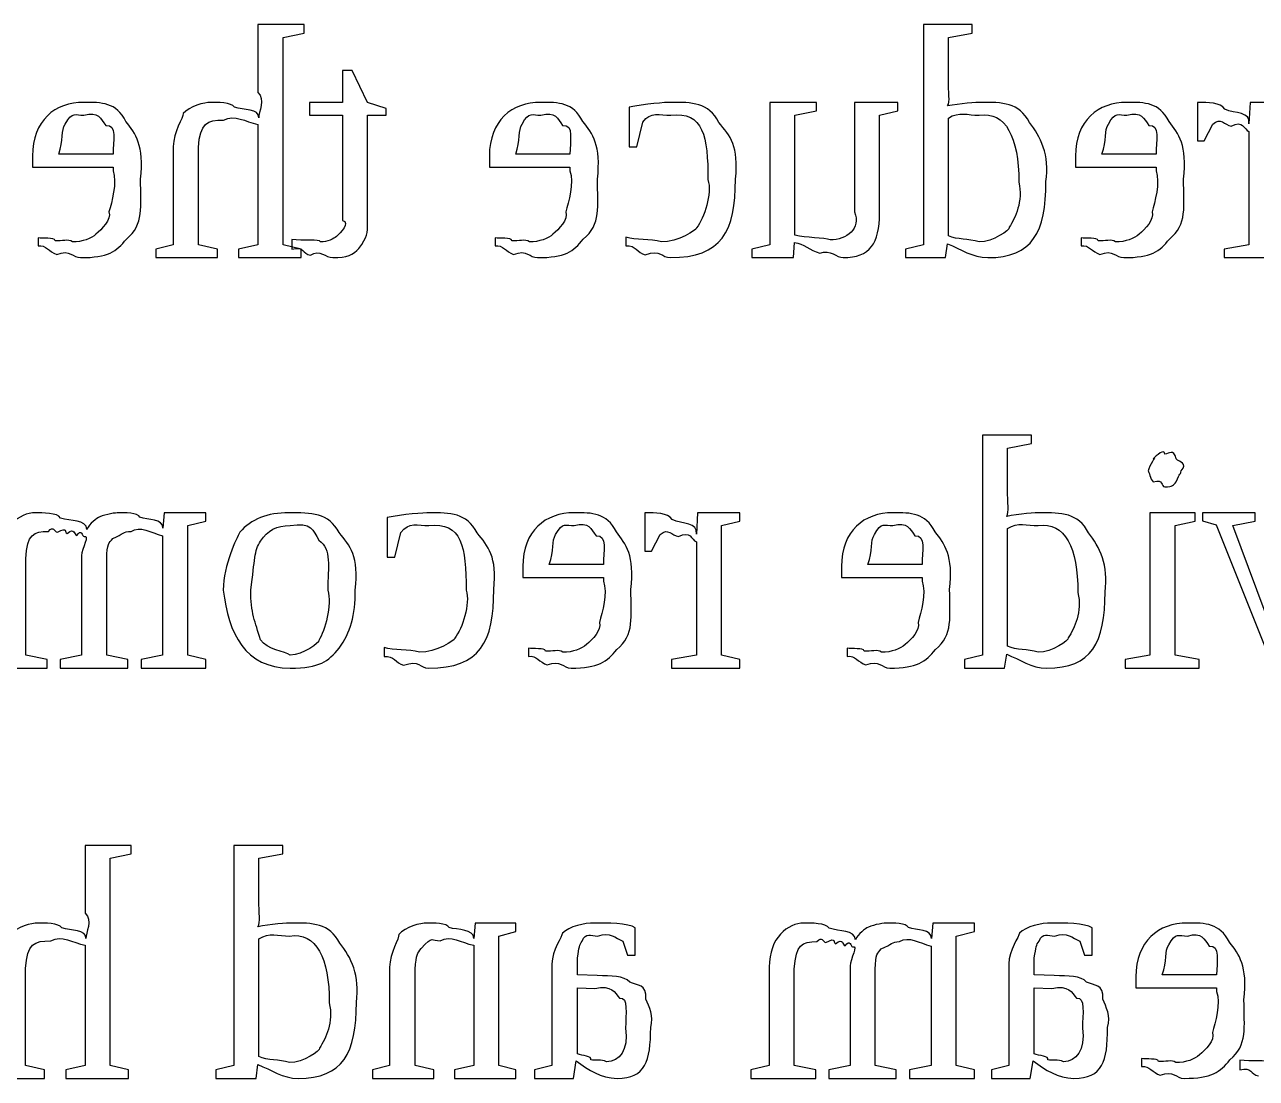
# Model space of a CAD drawing. Header units: millimetres. Extents: x 21 to 196, y 128 to 259.
# Drawn here: x 151.74 to 168.51, y 194.59 to 208.95 of the extents above; entities that cross this region are included whole.
import ezdxf

# ---------------------------------------------------------------- set-up
doc = ezdxf.new("R2010")
doc.units = ezdxf.units.MM
doc.layers.get('0').update_dxf_attribs({"linetype": 'CONTINUOUS'})

msp = doc.modelspace()

# ---------------------------------------------------------------- linework, layer by layer
at = {"color": 0}
for p, q in [((155.543, 208.951), (154.915, 208.951)), ((154.915, 208.951), (154.915, 208.025)), ((155.257, 208.774), (155.543, 208.835)), ((155.543, 208.835), (155.543, 208.951)), ((164.642, 208.951), (163.976, 208.951)), ((163.976, 208.951), (163.976, 205.952)), ((164.317, 208.774), (164.642, 208.835)), ((164.642, 208.835), (164.642, 208.951)), ((155.257, 205.952), (155.257, 208.774)), ((164.317, 208.218), (164.317, 208.774)), ((156.198, 208.328), (156.066, 208.328)), ((156.066, 208.328), (156.066, 207.892)), ((156.407, 207.892), (156.198, 208.328)), ((156.066, 207.892), (155.619, 207.892)), ((155.619, 207.892), (155.619, 207.716)), ((156.661, 207.809), (156.407, 207.892)), ((156.661, 207.716), (156.661, 207.809)), ((159.968, 207.826), (159.968, 207.286)), ((162.52, 207.892), (161.887, 207.892)), ((161.887, 207.892), (161.887, 205.952)), ((162.52, 207.777), (162.52, 207.892)), ((163.628, 207.892), (163.038, 207.892)), ((163.038, 207.892), (163.038, 206.398)), ((163.628, 207.777), (163.628, 207.892)), ((167.71, 207.892), (167.71, 207.368)), ((167.743, 207.892), (167.71, 207.892)), ((168.427, 207.892), (168.41, 207.6)), ((169, 207.892), (168.427, 207.892)), ((152.545, 207.716), (152.545, 207.716)), ((155.619, 207.716), (156.066, 207.716)), ((156.066, 207.716), (156.066, 206.283)), ((156.407, 206.255), (156.407, 207.716)), ((156.407, 207.716), (156.661, 207.716)), ((158.767, 207.716), (158.767, 207.716)), ((162.228, 207.716), (162.52, 207.777)), ((162.228, 206.084), (162.228, 207.716)), ((163.38, 207.716), (163.628, 207.777)), ((163.38, 206.376), (163.38, 207.716)), ((164.317, 206.073), (164.317, 207.677)), ((166.748, 207.716), (166.748, 207.716)), ((154.915, 207.589), (154.915, 205.952)), ((160.073, 207.286), (160.155, 207.622)), ((167.798, 207.368), (167.919, 207.595)), ((168.41, 207.495), (168.41, 205.952)), ((167.71, 207.368), (167.798, 207.368)), ((151.845, 207.159), (151.845, 207.01)), ((152.942, 207.187), (152.203, 207.187)), ((153.763, 207.292), (153.763, 205.952)), ((154.105, 205.952), (154.105, 207.275)), ((158.067, 207.159), (158.067, 207.01)), ((159.163, 207.187), (158.425, 207.187)), ((159.968, 207.286), (160.073, 207.286)), ((166.048, 207.159), (166.048, 207.01)), ((167.145, 207.187), (166.406, 207.187)), ((151.845, 207.01), (152.942, 207.01)), ((152.942, 207.01), (152.942, 206.961)), ((158.067, 207.01), (159.163, 207.01)), ((159.163, 207.01), (159.163, 206.961)), ((166.048, 207.01), (167.145, 207.01)), ((167.145, 207.01), (167.145, 206.961)), ((165.276, 206.806), (165.276, 206.806)), ((151.922, 206.045), (151.922, 205.935)), ((155.377, 206.024), (155.377, 205.891)), ((158.144, 206.045), (158.144, 205.935)), ((159.924, 206.057), (159.924, 205.935)), ((162.206, 205.776), (162.223, 205.98)), ((164.279, 205.776), (164.306, 205.963)), ((166.125, 206.045), (166.125, 205.935)), ((153.763, 205.952), (153.526, 205.891)), ((153.526, 205.891), (153.526, 205.776)), ((154.364, 205.891), (154.105, 205.952)), ((154.364, 205.776), (154.364, 205.891)), ((154.915, 205.952), (154.65, 205.891)), ((154.65, 205.891), (154.65, 205.776)), ((155.505, 205.891), (155.257, 205.952)), ((155.505, 205.776), (155.505, 205.891)), ((161.887, 205.952), (161.639, 205.891)), ((161.639, 205.891), (161.639, 205.776)), ((163.976, 205.952), (163.733, 205.891)), ((163.733, 205.891), (163.733, 205.776)), ((168.41, 205.952), (168.074, 205.891)), ((168.074, 205.891), (168.074, 205.776)), ((153.526, 205.776), (154.364, 205.776)), ((154.65, 205.776), (155.505, 205.776)), ((155.933, 205.776), (155.933, 205.776)), ((161.639, 205.776), (162.206, 205.776)), ((163.733, 205.776), (164.279, 205.776)), ((168.074, 205.776), (169, 205.776)), ((165.447, 203.358), (164.78, 203.358)), ((164.78, 203.358), (164.78, 200.36)), ((165.447, 203.243), (165.447, 203.358)), ((165.122, 203.182), (165.447, 203.243)), ((165.122, 202.625), (165.122, 203.182)), ((167.039, 202.873), (167.039, 202.873)), ((153.639, 202.3), (153.622, 202.091)), ((154.207, 202.3), (153.639, 202.3)), ((154.207, 202.184), (154.207, 202.3)), ((160.184, 202.3), (160.184, 201.777)), ((160.218, 202.3), (160.184, 202.3)), ((160.901, 202.3), (160.885, 202.008)), ((161.475, 202.3), (160.901, 202.3)), ((161.475, 202.184), (161.475, 202.3)), ((167.678, 202.3), (167.061, 202.3)), ((167.061, 202.3), (167.061, 200.36)), ((167.678, 202.184), (167.678, 202.3)), ((168.494, 202.3), (167.778, 202.3)), ((167.778, 202.3), (167.778, 202.19)), ((168.494, 202.184), (168.494, 202.3)), ((153.959, 202.124), (154.207, 202.184)), ((153.959, 200.36), (153.959, 202.124)), ((156.676, 202.234), (156.676, 201.694)), ((159.223, 202.124), (159.223, 202.124)), ((161.226, 202.124), (161.475, 202.184)), ((161.226, 200.36), (161.226, 202.124)), ((163.562, 202.124), (163.562, 202.124)), ((167.403, 202.124), (167.678, 202.184)), ((167.403, 200.36), (167.403, 202.124)), ((167.778, 202.19), (167.965, 202.135)), ((167.965, 202.135), (168.742, 200.183)), ((168.191, 202.124), (168.494, 202.184)), ((168.731, 200.679), (168.191, 202.124)), ((153.617, 201.986), (153.617, 200.36)), ((156.781, 201.694), (156.863, 202.03)), ((160.273, 201.777), (160.394, 202.002)), ((165.122, 200.481), (165.122, 202.085)), ((160.184, 201.777), (160.273, 201.777)), ((160.885, 201.903), (160.885, 200.36)), ((151.754, 200.36), (151.754, 201.672)), ((152.514, 201.716), (152.514, 200.36)), ((152.856, 200.36), (152.856, 201.672)), ((156.676, 201.694), (156.781, 201.694)), ((158.522, 201.567), (158.522, 201.418)), ((159.62, 201.595), (158.881, 201.595)), ((162.862, 201.567), (162.862, 201.418)), ((163.959, 201.595), (163.22, 201.595)), ((158.522, 201.418), (159.62, 201.418)), ((159.62, 201.418), (159.62, 201.369)), ((162.862, 201.418), (163.959, 201.418)), ((163.959, 201.418), (163.959, 201.369)), ((154.444, 201.247), (154.444, 201.247)), ((154.818, 201.247), (154.818, 201.247)), ((166.081, 201.214), (166.081, 201.214)), ((156.632, 200.465), (156.632, 200.343)), ((158.6, 200.454), (158.6, 200.343)), ((162.939, 200.454), (162.939, 200.343)), ((152.046, 200.299), (151.754, 200.36)), ((152.046, 200.183), (152.046, 200.299)), ((152.514, 200.36), (152.222, 200.299)), ((152.222, 200.299), (152.222, 200.183)), ((153.143, 200.299), (152.856, 200.36)), ((153.143, 200.183), (153.143, 200.299)), ((153.617, 200.36), (153.325, 200.299)), ((153.325, 200.299), (153.325, 200.183)), ((154.207, 200.299), (153.959, 200.36)), ((154.207, 200.183), (154.207, 200.299)), ((160.885, 200.36), (160.548, 200.299)), ((160.548, 200.299), (160.548, 200.183)), ((161.475, 200.299), (161.226, 200.36)), ((161.475, 200.183), (161.475, 200.299)), ((164.78, 200.36), (164.538, 200.299)), ((164.538, 200.299), (164.538, 200.183)), ((165.083, 200.183), (165.111, 200.371)), ((167.061, 200.36), (166.725, 200.299)), ((166.725, 200.299), (166.725, 200.183)), ((167.733, 200.299), (167.403, 200.36)), ((167.733, 200.183), (167.733, 200.299)), ((151.164, 200.183), (152.046, 200.183)), ((152.222, 200.183), (153.143, 200.183)), ((153.325, 200.183), (154.207, 200.183)), ((160.548, 200.183), (161.475, 200.183)), ((164.538, 200.183), (165.083, 200.183)), ((166.725, 200.183), (167.733, 200.183)), ((153.191, 197.768), (152.563, 197.768)), ((152.563, 197.768), (152.563, 196.842)), ((153.191, 197.652), (153.191, 197.768)), ((155.253, 197.768), (154.585, 197.768)), ((154.585, 197.768), (154.585, 194.769)), ((155.253, 197.652), (155.253, 197.768)), ((152.904, 197.592), (153.191, 197.652)), ((152.904, 194.769), (152.904, 197.592)), ((154.927, 197.592), (155.253, 197.652)), ((154.927, 197.035), (154.927, 197.592)), ((157.871, 196.71), (157.854, 196.5)), ((158.428, 196.71), (157.871, 196.71)), ((158.196, 196.533), (158.428, 196.594)), ((158.428, 196.594), (158.428, 196.71)), ((159.497, 196.71), (159.497, 196.71)), ((160.054, 196.274), (160.054, 196.643)), ((164.104, 196.71), (164.087, 196.5)), ((164.671, 196.71), (164.104, 196.71)), ((164.423, 196.533), (164.671, 196.594)), ((164.671, 196.594), (164.671, 196.71)), ((165.719, 196.71), (165.719, 196.71)), ((166.275, 196.274), (166.275, 196.643)), ((152.563, 196.406), (152.563, 194.769)), ((154.927, 194.89), (154.927, 196.494)), ((157.854, 196.406), (157.854, 194.769)), ((158.196, 194.769), (158.196, 196.533)), ((159.883, 196.461), (159.949, 196.274)), ((164.423, 194.769), (164.423, 196.533)), ((166.105, 196.461), (166.171, 196.274)), ((167.571, 196.533), (167.571, 196.533)), ((159.265, 196.004), (159.265, 196.235)), ((159.949, 196.274), (160.054, 196.274)), ((164.082, 196.395), (164.082, 194.769)), ((165.487, 196.004), (165.487, 196.235)), ((166.171, 196.274), (166.275, 196.274)), ((151.752, 194.769), (151.752, 196.092)), ((156.708, 196.108), (156.708, 194.769)), ((157.055, 194.769), (157.055, 196.081)), ((158.918, 196.153), (158.918, 194.769)), ((161.877, 196.108), (161.877, 194.769)), ((162.219, 194.769), (162.219, 196.081)), ((162.979, 196.125), (162.979, 194.769)), ((163.321, 194.769), (163.321, 196.081)), ((165.14, 196.153), (165.14, 194.769)), ((159.536, 195.993), (159.265, 196.004)), ((165.757, 195.993), (165.487, 196.004)), ((166.871, 195.976), (166.871, 195.828)), ((167.968, 196.004), (167.229, 196.004)), ((159.265, 195.828), (159.502, 195.816)), ((159.265, 194.929), (159.265, 195.828)), ((165.487, 195.828), (165.724, 195.816)), ((165.487, 194.929), (165.487, 195.828)), ((166.871, 195.828), (167.968, 195.828)), ((167.968, 195.828), (167.968, 195.778)), ((155.887, 195.623), (155.887, 195.623)), ((152.011, 194.709), (151.752, 194.769)), ((152.563, 194.769), (152.298, 194.709)), ((153.152, 194.709), (152.904, 194.769)), ((154.585, 194.769), (154.343, 194.709)), ((154.889, 194.593), (154.916, 194.78)), ((156.708, 194.769), (156.476, 194.709)), ((157.309, 194.709), (157.055, 194.769)), ((157.854, 194.769), (157.59, 194.709)), ((158.428, 194.709), (158.196, 194.769)), ((158.918, 194.769), (158.681, 194.709)), ((159.21, 194.593), (159.249, 194.83)), ((161.877, 194.769), (161.629, 194.709)), ((162.511, 194.709), (162.219, 194.769)), ((162.979, 194.769), (162.687, 194.709)), ((163.608, 194.709), (163.321, 194.769)), ((164.082, 194.769), (163.789, 194.709)), ((164.671, 194.709), (164.423, 194.769)), ((165.14, 194.769), (164.903, 194.709)), ((165.432, 194.593), (165.471, 194.83)), ((166.948, 194.863), (166.948, 194.753)), ((168.285, 194.841), (168.285, 194.709)), ((151.173, 194.593), (152.011, 194.593)), ((152.011, 194.593), (152.011, 194.709)), ((152.298, 194.709), (152.298, 194.593)), ((152.298, 194.593), (153.152, 194.593)), ((153.152, 194.593), (153.152, 194.709)), ((154.343, 194.709), (154.343, 194.593)), ((154.343, 194.593), (154.889, 194.593)), ((156.476, 194.709), (156.476, 194.593)), ((156.476, 194.593), (157.309, 194.593)), ((157.309, 194.593), (157.309, 194.709)), ((157.59, 194.709), (157.59, 194.593)), ((157.59, 194.593), (158.428, 194.593)), ((158.428, 194.593), (158.428, 194.709)), ((158.681, 194.709), (158.681, 194.593)), ((158.681, 194.593), (159.21, 194.593)), ((161.629, 194.709), (161.629, 194.593)), ((161.629, 194.593), (162.511, 194.593)), ((162.511, 194.593), (162.511, 194.709)), ((162.687, 194.709), (162.687, 194.593)), ((162.687, 194.593), (163.608, 194.593)), ((163.608, 194.593), (163.608, 194.709)), ((163.789, 194.709), (163.789, 194.593)), ((163.789, 194.593), (164.671, 194.593)), ((164.671, 194.593), (164.671, 194.709)), ((164.903, 194.709), (164.903, 194.593)), ((164.903, 194.593), (165.432, 194.593))]:
    msp.add_line(p, q, dxfattribs=at)
for points in [[(164.306, 207.843), (164.342, 207.906), (164.317, 208.015), (164.317, 208.218)], [(154.915, 208.025), (155.023, 207.939), (154.919, 207.752), (154.926, 207.683)], [(152.545, 207.892), (152.152, 207.892), (151.845, 207.647), (151.845, 207.159)], [(153.118, 207.633), (152.983, 207.892), (152.791, 207.892), (152.545, 207.892)], [(154.27, 207.892), (154.191, 207.892), (153.98, 207.84), (153.895, 207.738)], [(154.595, 207.826), (154.562, 207.892), (154.358, 207.892), (154.27, 207.892)], [(154.926, 207.683), (154.934, 207.807), (154.721, 207.785), (154.595, 207.826)], [(158.767, 207.892), (158.374, 207.892), (158.067, 207.647), (158.067, 207.159)], [(159.34, 207.633), (159.205, 207.892), (159.013, 207.892), (158.767, 207.892)], [(160.541, 207.892), (160.473, 207.892), (160.175, 207.87), (159.968, 207.826)], [(161.192, 207.617), (161.049, 207.892), (160.825, 207.892), (160.541, 207.892)], [(164.758, 207.892), (164.72, 207.892), (164.458, 207.876), (164.306, 207.843)], [(165.42, 207.617), (165.279, 207.892), (165.049, 207.892), (164.758, 207.892)], [(166.748, 207.892), (166.356, 207.892), (166.048, 207.647), (166.048, 207.159)], [(167.321, 207.633), (167.186, 207.892), (166.995, 207.892), (166.748, 207.892)], [(168.079, 207.798), (168.035, 207.892), (167.825, 207.892), (167.743, 207.892)], [(152.291, 207.595), (152.388, 207.774), (152.432, 207.716), (152.545, 207.716)], [(152.545, 207.716), (152.747, 207.774), (152.774, 207.669), (152.842, 207.578)], [(153.895, 207.738), (153.901, 207.686), (153.763, 207.486), (153.763, 207.292)], [(154.105, 207.275), (154.129, 207.613), (154.219, 207.65), (154.446, 207.65)], [(154.446, 207.65), (154.606, 207.73), (154.736, 207.629), (154.915, 207.589)], [(158.513, 207.595), (158.61, 207.774), (158.654, 207.716), (158.767, 207.716)], [(158.767, 207.716), (158.969, 207.774), (158.995, 207.669), (159.064, 207.578)], [(160.155, 207.622), (160.259, 207.774), (160.386, 207.716), (160.536, 207.716)], [(160.536, 207.716), (160.982, 207.774), (161.043, 207.424), (161.043, 206.839)], [(164.317, 207.677), (164.463, 207.774), (164.579, 207.716), (164.736, 207.716)], [(164.736, 207.716), (165.099, 207.774), (165.276, 207.413), (165.276, 206.806)], [(166.495, 207.595), (166.591, 207.774), (166.635, 207.716), (166.748, 207.716)], [(166.748, 207.716), (166.951, 207.774), (166.977, 207.669), (167.046, 207.578)], [(167.919, 207.595), (168.024, 207.694), (168.073, 207.585), (168.167, 207.567)], [(168.41, 207.6), (168.436, 207.767), (168.22, 207.735), (168.079, 207.798)], [(168.167, 207.567), (168.33, 207.657), (168.341, 207.524), (168.41, 207.495)], [(152.203, 207.187), (152.273, 207.377), (152.233, 207.513), (152.291, 207.595)], [(152.842, 207.578), (153.001, 207.595), (152.942, 207.359), (152.942, 207.187)], [(153.317, 206.845), (153.369, 207.311), (153.25, 207.459), (153.118, 207.633)], [(158.425, 207.187), (158.495, 207.377), (158.455, 207.513), (158.513, 207.595)], [(159.064, 207.578), (159.223, 207.595), (159.163, 207.359), (159.163, 207.187)], [(159.538, 206.845), (159.591, 207.311), (159.472, 207.459), (159.34, 207.633)], [(161.418, 206.845), (161.467, 207.293), (161.344, 207.436), (161.192, 207.617)], [(165.646, 206.812), (165.698, 207.172), (165.571, 207.432), (165.42, 207.617)], [(166.406, 207.187), (166.477, 207.377), (166.437, 207.513), (166.495, 207.595)], [(167.046, 207.578), (167.204, 207.595), (167.145, 207.359), (167.145, 207.187)], [(167.52, 206.845), (167.572, 207.311), (167.454, 207.459), (167.321, 207.633)], [(152.942, 206.961), (153.001, 206.797), (152.924, 206.533), (152.886, 206.398)], [(153.124, 206.029), (153.369, 206.23), (153.317, 206.47), (153.317, 206.845)], [(159.163, 206.961), (159.223, 206.797), (159.145, 206.533), (159.108, 206.398)], [(159.345, 206.029), (159.591, 206.23), (159.538, 206.47), (159.538, 206.845)], [(160.53, 205.776), (161.233, 205.776), (161.418, 206.131), (161.418, 206.845)], [(161.043, 206.839), (161.101, 206.649), (160.992, 206.316), (160.889, 206.183)], [(164.852, 205.776), (165.462, 205.776), (165.646, 206.12), (165.646, 206.812)], [(165.276, 206.806), (165.334, 206.539), (165.232, 206.324), (165.144, 206.189)], [(167.145, 206.961), (167.204, 206.797), (167.127, 206.533), (167.09, 206.398)], [(167.327, 206.029), (167.572, 206.23), (167.52, 206.47), (167.52, 206.845)], [(152.886, 206.398), (152.924, 206.294), (152.787, 206.164), (152.71, 206.095)], [(159.108, 206.398), (159.145, 206.294), (159.009, 206.164), (158.932, 206.095)], [(163.038, 206.398), (163.136, 206.173), (162.928, 206.018), (162.708, 206.018)], [(162.884, 205.776), (163.247, 205.776), (163.38, 205.975), (163.38, 206.376)], [(167.09, 206.398), (167.127, 206.294), (166.991, 206.164), (166.914, 206.095)], [(156.066, 206.283), (156.18, 206.252), (156.038, 206.113), (155.983, 206.062)], [(156.291, 205.902), (156.407, 206.062), (156.407, 206.103), (156.407, 206.255)], [(160.889, 206.183), (160.894, 206.153), (160.627, 205.99), (160.409, 205.99)], [(165.144, 206.189), (165.158, 206.153), (164.921, 205.99), (164.736, 205.99)], [(152.153, 206.007), (152.145, 206.058), (151.981, 206.03), (151.922, 206.045)], [(152.39, 205.99), (152.333, 206.036), (152.246, 205.996), (152.153, 206.007)], [(152.71, 206.095), (152.648, 206.036), (152.523, 205.99), (152.39, 205.99)], [(152.501, 205.776), (152.873, 205.776), (152.991, 205.86), (153.124, 206.029)], [(155.768, 205.99), (155.757, 206.036), (155.531, 206.001), (155.377, 206.024)], [(155.983, 206.062), (155.952, 206.036), (155.856, 205.99), (155.768, 205.99)], [(158.375, 206.007), (158.367, 206.058), (158.203, 206.03), (158.144, 206.045)], [(158.612, 205.99), (158.554, 206.036), (158.467, 205.996), (158.375, 206.007)], [(158.932, 206.095), (158.87, 206.036), (158.744, 205.99), (158.612, 205.99)], [(158.722, 205.776), (159.095, 205.776), (159.213, 205.86), (159.345, 206.029)], [(160.409, 205.99), (160.255, 206.036), (160.061, 206.013), (159.924, 206.057)], [(162.223, 205.98), (162.338, 205.974), (162.436, 205.876), (162.565, 205.836)], [(162.708, 206.018), (162.625, 206.054), (162.376, 206.04), (162.228, 206.084)], [(164.306, 205.963), (164.488, 205.893), (164.642, 205.776), (164.852, 205.776)], [(164.736, 205.99), (164.585, 206.036), (164.443, 206.018), (164.317, 206.073)], [(166.357, 206.007), (166.348, 206.058), (166.184, 206.03), (166.125, 206.045)], [(166.594, 205.99), (166.536, 206.036), (166.449, 205.996), (166.357, 206.007)], [(166.914, 206.095), (166.852, 206.036), (166.726, 205.99), (166.594, 205.99)], [(166.704, 205.776), (167.076, 205.776), (167.195, 205.86), (167.327, 206.029)], [(151.922, 205.935), (152.031, 205.955), (152.069, 205.853), (152.175, 205.82)], [(152.175, 205.82), (152.362, 205.893), (152.39, 205.776), (152.501, 205.776)], [(155.377, 205.891), (155.545, 205.937), (155.52, 205.831), (155.63, 205.809)], [(155.63, 205.809), (155.761, 205.893), (155.838, 205.776), (155.933, 205.776)], [(155.933, 205.776), (156.132, 205.776), (156.212, 205.817), (156.291, 205.902)], [(158.144, 205.935), (158.253, 205.955), (158.291, 205.853), (158.397, 205.82)], [(158.397, 205.82), (158.583, 205.893), (158.612, 205.776), (158.722, 205.776)], [(159.924, 205.935), (160.065, 205.948), (160.076, 205.843), (160.189, 205.814)], [(160.189, 205.814), (160.406, 205.893), (160.413, 205.776), (160.53, 205.776)], [(162.565, 205.836), (162.711, 205.893), (162.796, 205.776), (162.884, 205.776)], [(166.125, 205.935), (166.234, 205.955), (166.273, 205.853), (166.379, 205.82)], [(166.379, 205.82), (166.565, 205.893), (166.594, 205.776), (166.704, 205.776)], [(167.265, 203.099), (167.257, 203.185), (167.149, 203.077), (167.105, 203.033)], [(167.419, 203.033), (167.378, 203.185), (167.324, 203.099), (167.265, 203.099)], [(167.105, 203.033), (167.168, 203.097), (167.039, 202.935), (167.039, 202.873)], [(167.485, 202.873), (167.583, 202.98), (167.463, 202.989), (167.419, 203.033)], [(167.039, 202.873), (167.05, 202.858), (167.061, 202.763), (167.105, 202.719)], [(167.419, 202.719), (167.466, 202.858), (167.485, 202.814), (167.485, 202.873)], [(165.111, 202.251), (165.147, 202.314), (165.122, 202.423), (165.122, 202.625)], [(167.105, 202.719), (167.257, 202.77), (167.203, 202.653), (167.265, 202.653)], [(167.265, 202.653), (167.378, 202.653), (167.375, 202.675), (167.419, 202.719)], [(151.886, 202.3), (151.664, 202.3), (151.412, 202.099), (151.412, 201.699)], [(152.228, 202.228), (152.189, 202.3), (151.978, 202.3), (151.886, 202.3)], [(153.01, 202.3), (152.994, 202.3), (152.84, 202.281), (152.762, 202.245)], [(153.308, 202.239), (153.285, 202.3), (153.096, 202.3), (153.01, 202.3)], [(155.337, 202.3), (155.044, 202.3), (154.821, 202.212), (154.67, 202.035)], [(156.02, 202.03), (155.879, 202.3), (155.642, 202.3), (155.337, 202.3)], [(157.249, 202.3), (157.18, 202.3), (156.883, 202.278), (156.676, 202.234)], [(157.9, 202.025), (157.757, 202.3), (157.533, 202.3), (157.249, 202.3)], [(159.223, 202.3), (158.83, 202.3), (158.522, 202.055), (158.522, 201.567)], [(159.796, 202.041), (159.661, 202.3), (159.469, 202.3), (159.223, 202.3)], [(160.554, 202.207), (160.51, 202.3), (160.299, 202.3), (160.218, 202.3)], [(163.562, 202.3), (163.169, 202.3), (162.862, 202.055), (162.862, 201.567)], [(164.136, 202.041), (164, 202.3), (163.809, 202.3), (163.562, 202.3)], [(165.563, 202.3), (165.524, 202.3), (165.263, 202.283), (165.111, 202.251)], [(166.225, 202.025), (166.084, 202.3), (165.854, 202.3), (165.563, 202.3)], [(152.062, 202.046), (152.134, 202.131), (152.14, 202.043), (152.184, 202.035)], [(152.184, 202.035), (152.341, 202.12), (152.272, 202.026), (152.316, 202.019)], [(152.586, 202.074), (152.579, 202.208), (152.364, 202.184), (152.228, 202.228)], [(152.316, 202.019), (152.429, 202.105), (152.404, 202.002), (152.448, 201.991)], [(152.762, 202.245), (152.718, 202.226), (152.623, 202.151), (152.586, 202.074)], [(153.187, 202.046), (153.318, 202.131), (153.449, 202.026), (153.617, 201.986)], [(153.622, 202.091), (153.627, 202.219), (153.418, 202.198), (153.308, 202.239)], [(154.951, 201.914), (155.049, 202.064), (155.17, 202.124), (155.353, 202.124)], [(155.353, 202.124), (155.648, 202.182), (155.665, 202.058), (155.744, 201.925)], [(156.863, 202.03), (156.967, 202.182), (157.094, 202.124), (157.244, 202.124)], [(157.244, 202.124), (157.69, 202.182), (157.751, 201.832), (157.751, 201.247)], [(158.969, 202.002), (159.066, 202.182), (159.11, 202.124), (159.223, 202.124)], [(159.223, 202.124), (159.425, 202.182), (159.451, 202.077), (159.52, 201.986)], [(160.885, 202.008), (160.911, 202.175), (160.695, 202.143), (160.554, 202.207)], [(163.309, 202.002), (163.405, 202.182), (163.449, 202.124), (163.562, 202.124)], [(163.562, 202.124), (163.765, 202.182), (163.791, 202.077), (163.86, 201.986)], [(165.122, 202.085), (165.268, 202.182), (165.384, 202.124), (165.541, 202.124)], [(165.541, 202.124), (165.903, 202.182), (166.081, 201.821), (166.081, 201.214)], [(151.754, 201.672), (151.775, 202.014), (151.857, 202.046), (152.062, 202.046)], [(152.448, 201.991), (152.513, 202.087), (152.523, 201.978), (152.547, 201.975)], [(152.547, 201.975), (152.634, 202.005), (152.514, 201.811), (152.514, 201.716)], [(152.856, 201.672), (152.862, 201.884), (152.884, 201.884), (152.939, 201.947)], [(152.939, 201.947), (153.09, 202.014), (153.077, 202.046), (153.187, 202.046)], [(154.67, 202.035), (154.626, 201.947), (154.444, 201.596), (154.444, 201.247)], [(156.241, 201.247), (156.294, 201.705), (156.168, 201.85), (156.02, 202.03)], [(158.126, 201.253), (158.175, 201.701), (158.051, 201.844), (157.9, 202.025)], [(158.881, 201.595), (158.951, 201.785), (158.911, 201.921), (158.969, 202.002)], [(159.52, 201.986), (159.679, 202.002), (159.62, 201.767), (159.62, 201.595)], [(159.994, 201.253), (160.047, 201.719), (159.928, 201.868), (159.796, 202.041)], [(160.394, 202.002), (160.499, 202.102), (160.547, 201.993), (160.642, 201.975)], [(160.642, 201.975), (160.805, 202.064), (160.816, 201.932), (160.885, 201.903)], [(163.22, 201.595), (163.291, 201.785), (163.251, 201.921), (163.309, 202.002)], [(163.86, 201.986), (164.018, 202.002), (163.959, 201.767), (163.959, 201.595)], [(164.334, 201.253), (164.386, 201.719), (164.268, 201.868), (164.136, 202.041)], [(166.45, 201.22), (166.503, 201.579), (166.376, 201.84), (166.225, 202.025)], [(154.818, 201.247), (154.876, 201.672), (154.862, 201.778), (154.951, 201.914)], [(155.744, 201.925), (155.926, 201.8), (155.866, 201.567), (155.866, 201.247)], [(159.62, 201.369), (159.679, 201.205), (159.602, 200.942), (159.565, 200.806)], [(163.959, 201.369), (164.018, 201.205), (163.941, 200.942), (163.904, 200.806)], [(154.444, 201.247), (154.509, 200.653), (154.747, 200.183), (155.353, 200.183)], [(154.951, 200.569), (154.876, 200.815), (154.818, 200.934), (154.818, 201.247)], [(155.866, 201.247), (155.926, 201.039), (155.826, 200.694), (155.744, 200.558)], [(156.02, 200.454), (156.177, 200.665), (156.241, 200.901), (156.241, 201.247)], [(157.238, 200.183), (157.941, 200.183), (158.126, 200.539), (158.126, 201.253)], [(157.751, 201.247), (157.809, 201.057), (157.7, 200.723), (157.596, 200.591)], [(159.801, 200.437), (160.047, 200.638), (159.994, 200.878), (159.994, 201.253)], [(164.141, 200.437), (164.386, 200.638), (164.334, 200.878), (164.334, 201.253)], [(165.657, 200.183), (166.267, 200.183), (166.45, 200.528), (166.45, 201.22)], [(166.081, 201.214), (166.139, 200.947), (166.037, 200.732), (165.949, 200.597)], [(159.565, 200.806), (159.602, 200.702), (159.465, 200.572), (159.388, 200.503)], [(163.904, 200.806), (163.941, 200.702), (163.805, 200.572), (163.727, 200.503)], [(165.949, 200.597), (165.963, 200.561), (165.725, 200.399), (165.541, 200.399)], [(155.353, 200.36), (155.287, 200.418), (155.039, 200.429), (154.951, 200.569)], [(155.744, 200.558), (155.761, 200.536), (155.529, 200.36), (155.353, 200.36)], [(155.353, 200.183), (155.761, 200.183), (155.87, 200.273), (156.02, 200.454)], [(157.117, 200.399), (156.963, 200.444), (156.768, 200.42), (156.632, 200.465)], [(157.596, 200.591), (157.602, 200.561), (157.335, 200.399), (157.117, 200.399)], [(158.831, 200.415), (158.823, 200.466), (158.659, 200.438), (158.6, 200.454)], [(159.068, 200.399), (159.01, 200.444), (158.924, 200.404), (158.831, 200.415)], [(159.388, 200.503), (159.326, 200.444), (159.201, 200.399), (159.068, 200.399)], [(159.179, 200.183), (159.551, 200.183), (159.669, 200.268), (159.801, 200.437)], [(163.171, 200.415), (163.163, 200.466), (162.999, 200.438), (162.939, 200.454)], [(163.408, 200.399), (163.35, 200.444), (163.263, 200.404), (163.171, 200.415)], [(163.727, 200.503), (163.666, 200.444), (163.54, 200.399), (163.408, 200.399)], [(163.518, 200.183), (163.89, 200.183), (164.009, 200.268), (164.141, 200.437)], [(165.541, 200.399), (165.389, 200.444), (165.247, 200.426), (165.122, 200.481)], [(156.632, 200.343), (156.773, 200.356), (156.784, 200.251), (156.897, 200.222)], [(156.897, 200.222), (157.114, 200.301), (157.121, 200.183), (157.238, 200.183)], [(158.6, 200.343), (158.709, 200.363), (158.747, 200.261), (158.853, 200.227)], [(158.853, 200.227), (159.039, 200.301), (159.068, 200.183), (159.179, 200.183)], [(162.939, 200.343), (163.048, 200.363), (163.087, 200.261), (163.193, 200.227)], [(163.193, 200.227), (163.379, 200.301), (163.408, 200.183), (163.518, 200.183)], [(165.111, 200.371), (165.293, 200.301), (165.447, 200.183), (165.657, 200.183)], [(154.916, 196.66), (154.952, 196.723), (154.927, 196.832), (154.927, 197.035)], [(152.563, 196.842), (152.67, 196.756), (152.567, 196.569), (152.574, 196.5)], [(151.918, 196.71), (151.839, 196.71), (151.628, 196.657), (151.543, 196.555)], [(152.243, 196.643), (152.21, 196.71), (152.006, 196.71), (151.918, 196.71)], [(152.574, 196.5), (152.582, 196.624), (152.368, 196.602), (152.243, 196.643)], [(155.368, 196.71), (155.33, 196.71), (155.068, 196.693), (154.916, 196.66)], [(154.927, 196.494), (155.073, 196.591), (155.189, 196.533), (155.346, 196.533)], [(155.346, 196.533), (155.709, 196.591), (155.887, 196.23), (155.887, 195.623)], [(156.03, 196.434), (155.889, 196.71), (155.659, 196.71), (155.368, 196.71)], [(157.215, 196.71), (157.131, 196.71), (156.92, 196.657), (156.834, 196.555)], [(157.518, 196.649), (157.499, 196.71), (157.296, 196.71), (157.215, 196.71)], [(157.854, 196.5), (157.854, 196.632), (157.637, 196.612), (157.518, 196.649)], [(159.062, 196.572), (159.06, 196.525), (158.918, 196.34), (158.918, 196.153)], [(159.497, 196.71), (159.365, 196.71), (159.154, 196.663), (159.062, 196.572)], [(159.331, 196.461), (159.38, 196.591), (159.446, 196.533), (159.541, 196.533)], [(160.054, 196.643), (159.96, 196.71), (159.659, 196.71), (159.497, 196.71)], [(159.541, 196.533), (159.717, 196.591), (159.781, 196.508), (159.883, 196.461)], [(162.351, 196.71), (162.129, 196.71), (161.877, 196.508), (161.877, 196.108)], [(162.693, 196.638), (162.654, 196.71), (162.443, 196.71), (162.351, 196.71)], [(163.051, 196.483), (163.044, 196.617), (162.829, 196.594), (162.693, 196.638)], [(163.227, 196.654), (163.183, 196.635), (163.088, 196.561), (163.051, 196.483)], [(163.475, 196.71), (163.459, 196.71), (163.304, 196.69), (163.227, 196.654)], [(163.773, 196.649), (163.75, 196.71), (163.561, 196.71), (163.475, 196.71)], [(164.087, 196.5), (164.091, 196.628), (163.883, 196.608), (163.773, 196.649)], [(165.283, 196.572), (165.282, 196.525), (165.14, 196.34), (165.14, 196.153)], [(165.719, 196.71), (165.586, 196.71), (165.376, 196.663), (165.283, 196.572)], [(165.553, 196.461), (165.602, 196.591), (165.668, 196.533), (165.763, 196.533)], [(166.275, 196.643), (166.182, 196.71), (165.881, 196.71), (165.719, 196.71)], [(165.763, 196.533), (165.939, 196.591), (166.003, 196.508), (166.105, 196.461)], [(167.571, 196.71), (167.178, 196.71), (166.871, 196.464), (166.871, 195.976)], [(167.317, 196.412), (167.414, 196.591), (167.458, 196.533), (167.571, 196.533)], [(168.144, 196.45), (168.009, 196.71), (167.817, 196.71), (167.571, 196.71)], [(167.571, 196.533), (167.773, 196.591), (167.799, 196.486), (167.869, 196.395)], [(151.752, 196.092), (151.777, 196.43), (151.867, 196.467), (152.094, 196.467)], [(152.094, 196.467), (152.254, 196.547), (152.383, 196.446), (152.563, 196.406)], [(156.256, 195.629), (156.308, 195.989), (156.181, 196.249), (156.03, 196.434)], [(156.834, 196.555), (156.844, 196.503), (156.708, 196.303), (156.708, 196.108)], [(157.138, 196.362), (157.303, 196.547), (157.28, 196.467), (157.397, 196.467)], [(157.397, 196.467), (157.546, 196.547), (157.675, 196.446), (157.854, 196.406)], [(159.265, 196.235), (159.292, 196.379), (159.287, 196.413), (159.331, 196.461)], [(162.219, 196.081), (162.239, 196.423), (162.322, 196.456), (162.527, 196.456)], [(162.527, 196.456), (162.599, 196.54), (162.604, 196.452), (162.649, 196.445)], [(162.649, 196.445), (162.806, 196.529), (162.737, 196.435), (162.781, 196.428)], [(162.781, 196.428), (162.894, 196.514), (162.869, 196.412), (162.913, 196.401)], [(162.913, 196.401), (162.978, 196.496), (162.988, 196.387), (163.012, 196.384)], [(163.012, 196.384), (163.099, 196.415), (162.979, 196.22), (162.979, 196.125)], [(163.403, 196.357), (163.555, 196.423), (163.541, 196.456), (163.652, 196.456)], [(163.652, 196.456), (163.783, 196.54), (163.914, 196.435), (164.082, 196.395)], [(165.487, 196.235), (165.513, 196.379), (165.509, 196.413), (165.553, 196.461)], [(167.229, 196.004), (167.299, 196.194), (167.259, 196.33), (167.317, 196.412)], [(167.869, 196.395), (168.027, 196.412), (167.968, 196.176), (167.968, 196.004)], [(168.342, 195.662), (168.395, 196.128), (168.276, 196.277), (168.144, 196.45)], [(157.055, 196.081), (157.076, 196.29), (157.082, 196.292), (157.138, 196.362)], [(163.321, 196.081), (163.327, 196.293), (163.348, 196.293), (163.403, 196.357)], [(159.977, 195.905), (159.898, 195.993), (159.727, 195.989), (159.536, 195.993)], [(160.197, 195.673), (160.218, 195.886), (160.076, 195.852), (159.977, 195.905)], [(166.198, 195.905), (166.12, 195.993), (165.949, 195.989), (165.757, 195.993)], [(166.419, 195.673), (166.439, 195.886), (166.298, 195.852), (166.198, 195.905)], [(159.502, 195.816), (159.732, 195.872), (159.781, 195.764), (159.839, 195.684)], [(165.724, 195.816), (165.954, 195.872), (166.003, 195.764), (166.061, 195.684)], [(167.968, 195.778), (168.027, 195.614), (167.95, 195.351), (167.913, 195.216)], [(155.462, 194.593), (156.072, 194.593), (156.256, 194.937), (156.256, 195.629)], [(155.887, 195.623), (155.944, 195.356), (155.842, 195.141), (155.754, 195.006)], [(159.839, 195.684), (159.964, 195.709), (159.921, 195.466), (159.921, 195.276)], [(160.263, 195.287), (160.31, 195.445), (160.241, 195.57), (160.197, 195.673)], [(166.061, 195.684), (166.186, 195.709), (166.143, 195.466), (166.143, 195.276)], [(166.485, 195.287), (166.532, 195.445), (166.463, 195.57), (166.419, 195.673)], [(168.15, 194.846), (168.395, 195.048), (168.342, 195.287), (168.342, 195.662)], [(159.921, 195.276), (159.964, 194.979), (159.836, 194.819), (159.662, 194.819)], [(159.806, 194.593), (160.191, 194.593), (160.263, 194.824), (160.263, 195.287)], [(166.143, 195.276), (166.186, 194.979), (166.058, 194.819), (165.884, 194.819)], [(166.027, 194.593), (166.413, 194.593), (166.485, 194.824), (166.485, 195.287)], [(167.913, 195.216), (167.95, 195.111), (167.813, 194.981), (167.736, 194.913)], [(155.754, 195.006), (155.768, 194.97), (155.531, 194.808), (155.346, 194.808)], [(159.447, 194.846), (159.472, 194.902), (159.329, 194.896), (159.265, 194.929)], [(165.669, 194.846), (165.694, 194.902), (165.551, 194.896), (165.487, 194.929)], [(167.736, 194.913), (167.674, 194.853), (167.549, 194.808), (167.416, 194.808)], [(154.916, 194.78), (155.098, 194.71), (155.253, 194.593), (155.462, 194.593)], [(155.346, 194.808), (155.195, 194.853), (155.053, 194.835), (154.927, 194.89)], [(159.249, 194.83), (159.424, 194.71), (159.578, 194.593), (159.806, 194.593)], [(159.662, 194.819), (159.589, 194.86), (159.507, 194.827), (159.447, 194.846)], [(165.471, 194.83), (165.646, 194.71), (165.8, 194.593), (166.027, 194.593)], [(165.884, 194.819), (165.811, 194.86), (165.728, 194.827), (165.669, 194.846)], [(167.18, 194.824), (167.171, 194.875), (167.007, 194.848), (166.948, 194.863)], [(166.948, 194.753), (167.057, 194.772), (167.095, 194.67), (167.201, 194.637)], [(167.416, 194.808), (167.358, 194.853), (167.272, 194.813), (167.18, 194.824)], [(167.527, 194.593), (167.899, 194.593), (168.017, 194.677), (168.15, 194.846)], [(168.676, 194.808), (168.665, 194.853), (168.439, 194.819), (168.285, 194.841)], [(168.285, 194.709), (168.453, 194.754), (168.428, 194.648), (168.538, 194.626)], [(167.201, 194.637), (167.387, 194.71), (167.416, 194.593), (167.527, 194.593)]]:
    msp.add_open_spline(points, degree=3, dxfattribs=at)

doc.saveas('drawing.dxf')
